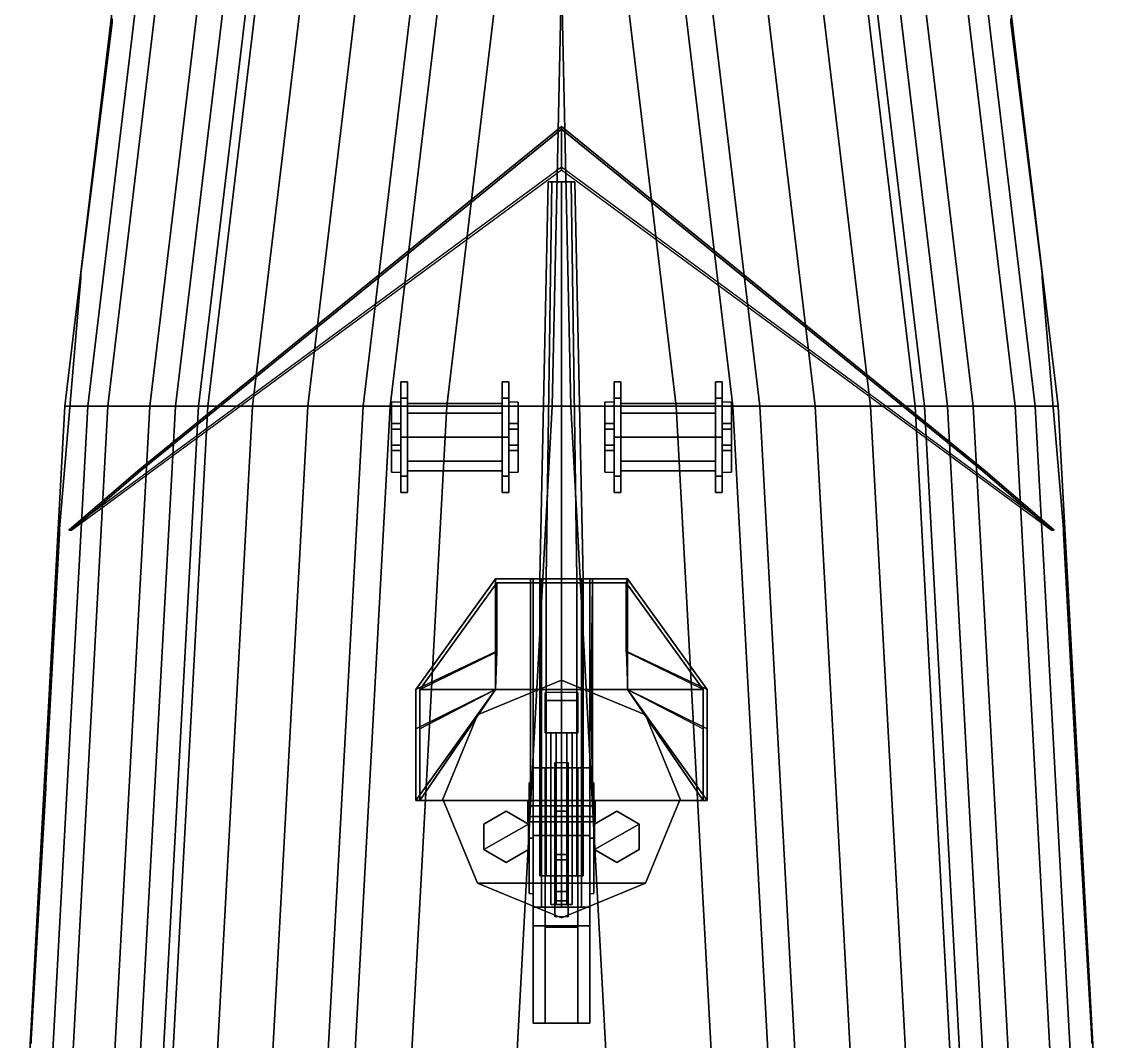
# Model space of a CAD drawing. Header units: millimetres. Extents: x -4.4 to 4.4, y -34.7 to 40.8.
# Drawn here: x -4 to 4, y 14.52 to 22.07 of the extents above; entities that cross this region are included whole.
import ezdxf

# ---------------------------------------------------------------- set-up
doc = ezdxf.new("R2010")
doc.units = ezdxf.units.MM
for name, color, linetype in [('gun', 1, 'Continuous'), ('railings', 6, 'Continuous'), ('sleeve', 5, 'Continuous'), ('superstructure', 3, 'Continuous'), ('turret', 2, 'Continuous')]:
    doc.layers.add(name, color=color, linetype=linetype)

msp = doc.modelspace()

# ---------------------------------------------------------------- linework, layer by layer
for points in [[(-3.3, 22.4, 4.18), (-3.13, 22.4, 2.22), (-3.51, 19.22, 2.22), (-3.68, 19.22, 4)], [(-3.3, 22.4, 4.62), (-3.3, 22.4, 4.18), (-3.68, 19.22, 4), (-3.68, 19.22, 4.44)], [(-2.31, 22.4, 4.68), (-3.3, 22.4, 4.62), (-3.68, 19.22, 4.44), (-2.69, 19.22, 4.5)], [(-3.13, 22.4, 2.22), (-2.98, 22.4, 0.96), (-3.36, 19.22, 0.96), (-3.51, 19.22, 2.22)], [(-2.98, 22.4, 0.96), (-2.67, 22.4, -0.42), (-3.05, 19.22, -0.42), (-3.36, 19.22, 0.96)], [(-2.67, 22.4, -0.42), (-2.48, 22.4, -0.9), (-2.86, 19.22, -0.9), (-3.05, 19.22, -0.42)], [(-2.48, 22.4, -0.9), (-2.24, 22.4, -1.31), (-2.62, 19.22, -1.31), (-2.86, 19.22, -0.9)], [(-0.89, 22.4, 4.73), (-2.31, 22.4, 4.68), (-2.69, 19.22, 4.5), (-1.27, 19.22, 4.55)], [(-2.24, 22.4, -1.31), (-1.91, 22.4, -1.67), (-2.29, 19.22, -1.67), (-2.62, 19.22, -1.31)], [(-1.91, 22.4, -1.67), (-1.5, 22.4, -1.97), (-1.88, 19.22, -1.97), (-2.29, 19.22, -1.67)], [(-1.5, 22.4, -1.97), (-1.09, 22.4, -2.19), (-1.47, 19.22, -2.19), (-1.88, 19.22, -1.97)], [(-1.09, 22.4, -2.19), (-0.47, 22.4, -2.46), (-0.85, 19.22, -2.41), (-1.47, 19.22, -2.19)], [(-1.27, 19.22, 4.55), (1.27, 19.22, 4.55), (0.89, 22.4, 4.73), (-0.89, 22.4, 4.73)], [(-0.47, 22.4, -2.46), (0, 22.4, -2.5383), (-0.07, 19.22, -2.54), (-0.85, 19.22, -2.41)], [(0.07, 19.22, -2.54), (-0.07, 19.22, -2.54), (0, 22.4, -2.5383)], [(0.85, 19.22, -2.41), (0.07, 19.22, -2.54), (0, 22.4, -2.5383), (0.47, 22.4, -2.46)], [(1.47, 19.22, -2.19), (0.85, 19.22, -2.41), (0.47, 22.4, -2.46), (1.09, 22.4, -2.19)], [(1.27, 19.22, 4.55), (2.69, 19.22, 4.5), (2.31, 22.4, 4.68), (0.89, 22.4, 4.73)], [(1.88, 19.22, -1.97), (1.47, 19.22, -2.19), (1.09, 22.4, -2.19), (1.5, 22.4, -1.97)], [(2.29, 19.22, -1.67), (1.88, 19.22, -1.97), (1.5, 22.4, -1.97), (1.91, 22.4, -1.67)], [(2.62, 19.22, -1.31), (2.29, 19.22, -1.67), (1.91, 22.4, -1.67), (2.24, 22.4, -1.31)], [(2.86, 19.22, -0.9), (2.62, 19.22, -1.31), (2.24, 22.4, -1.31), (2.48, 22.4, -0.9)], [(2.69, 19.22, 4.5), (3.68, 19.22, 4.44), (3.3, 22.4, 4.62), (2.31, 22.4, 4.68)], [(3.05, 19.22, -0.42), (2.86, 19.22, -0.9), (2.48, 22.4, -0.9), (2.67, 22.4, -0.42)], [(3.36, 19.22, 0.96), (3.05, 19.22, -0.42), (2.67, 22.4, -0.42), (2.98, 22.4, 0.96)], [(3.51, 19.22, 2.22), (3.36, 19.22, 0.96), (2.98, 22.4, 0.96), (3.13, 22.4, 2.22)], [(3.68, 19.22, 4), (3.51, 19.22, 2.22), (3.13, 22.4, 2.22), (3.3, 22.4, 4.18)], [(3.68, 19.22, 4.44), (3.68, 19.22, 4), (3.3, 22.4, 4.18), (3.3, 22.4, 4.62)], [(-3.68, 19.22, 4.44), (-3.68, 19.22, 4), (-4, 13.31, 3.87), (-4, 13.31, 4.31)], [(-3.68, 19.22, 4), (-3.51, 19.22, 2.22), (-3.83, 13.31, 2.22), (-4, 13.31, 3.87)], [(-2.69, 19.22, 4.5), (-3.68, 19.22, 4.44), (-4, 13.31, 4.31), (-3.01, 13.31, 4.37)], [(-3.51, 19.22, 2.22), (-3.36, 19.22, 0.96), (-3.68, 13.31, 0.96), (-3.83, 13.31, 2.22)], [(-3.36, 19.22, 0.96), (-3.05, 19.22, -0.42), (-3.37, 13.31, -0.42), (-3.68, 13.31, 0.96)], [(-3.05, 19.22, -0.42), (-2.86, 19.22, -0.9), (-3.18, 13.31, -0.9), (-3.37, 13.31, -0.42)], [(-2.86, 19.22, -0.9), (-2.62, 19.22, -1.31), (-2.94, 13.31, -1.31), (-3.18, 13.31, -0.9)], [(-1.27, 19.22, 4.55), (-2.69, 19.22, 4.5), (-3.01, 13.31, 4.37), (-1.59, 13.31, 4.42)], [(-2.62, 19.22, -1.31), (-2.29, 19.22, -1.67), (-2.61, 13.31, -1.67), (-2.94, 13.31, -1.31)], [(-2.29, 19.22, -1.67), (-1.88, 19.22, -1.97), (-2.2, 13.31, -1.97), (-2.61, 13.31, -1.67)], [(-1.88, 19.22, -1.97), (-1.47, 19.22, -2.19), (-1.79, 13.31, -2.19), (-2.2, 13.31, -1.97)], [(-1.47, 19.22, -2.19), (-0.85, 19.22, -2.41), (-1.17, 13.31, -2.41), (-1.79, 13.31, -2.19)], [(1.27, 19.22, 4.55), (-1.27, 19.22, 4.55), (-1.59, 13.31, 4.42), (1.59, 13.31, 4.42)], [(-1.19, 19.09, 5.08), (-1.19, 19.25, 4.51), (-1.26, 19.25, 4.51), (-1.26, 19.09, 5.08)], [(-1.26, 19.25, 4.51), (-1.26, 18.73, 4.51), (-1.26, 18.89, 5.08), (-1.26, 19.09, 5.08)], [(-1.19, 18.89, 5.08), (-1.19, 18.73, 4.51), (-1.19, 19.25, 4.51), (-1.19, 19.09, 5.08)], [(-0.85, 19.22, -2.41), (-0.07, 19.22, -2.54), (-0.39, 13.31, -2.54), (-1.17, 13.31, -2.41)], [(-0.39, 19.25, 4.51), (-0.39, 18.73, 4.51), (-0.39, 18.89, 5.08), (-0.39, 19.09, 5.08)], [(-0.32, 19.09, 5.08), (-0.32, 19.25, 4.51), (-0.39, 19.25, 4.51), (-0.39, 19.09, 5.08)], [(0.39, 13.31, -2.54), (-0.39, 13.31, -2.54), (-0.07, 19.22, -2.54), (0.07, 19.22, -2.54)], [(-0.32, 18.89, 5.08), (-0.32, 18.73, 4.51), (-0.32, 19.25, 4.51), (-0.32, 19.09, 5.08)], [(1.17, 13.31, -2.41), (0.39, 13.31, -2.54), (0.07, 19.22, -2.54), (0.85, 19.22, -2.41)], [(0.32, 19.25, 4.51), (0.32, 18.73, 4.51), (0.32, 18.89, 5.08), (0.32, 19.09, 5.08)], [(0.39, 19.09, 5.08), (0.39, 19.25, 4.51), (0.32, 19.25, 4.51), (0.32, 19.09, 5.08)], [(0.39, 18.89, 5.08), (0.39, 18.73, 4.51), (0.39, 19.25, 4.51), (0.39, 19.09, 5.08)], [(1.79, 13.31, -2.19), (1.17, 13.31, -2.41), (0.85, 19.22, -2.41), (1.47, 19.22, -2.19)], [(1.19, 19.25, 4.51), (1.19, 18.73, 4.51), (1.19, 18.89, 5.08), (1.19, 19.09, 5.08)], [(1.26, 19.09, 5.08), (1.26, 19.25, 4.51), (1.19, 19.25, 4.51), (1.19, 19.09, 5.08)], [(1.26, 18.89, 5.08), (1.26, 18.73, 4.51), (1.26, 19.25, 4.51), (1.26, 19.09, 5.08)], [(1.59, 13.31, 4.42), (3.01, 13.31, 4.37), (2.69, 19.22, 4.5), (1.27, 19.22, 4.55)], [(2.2, 13.31, -1.97), (1.79, 13.31, -2.19), (1.47, 19.22, -2.19), (1.88, 19.22, -1.97)], [(2.61, 13.31, -1.67), (2.2, 13.31, -1.97), (1.88, 19.22, -1.97), (2.29, 19.22, -1.67)], [(2.94, 13.31, -1.31), (2.61, 13.31, -1.67), (2.29, 19.22, -1.67), (2.62, 19.22, -1.31)], [(3.18, 13.31, -0.9), (2.94, 13.31, -1.31), (2.62, 19.22, -1.31), (2.86, 19.22, -0.9)], [(3.01, 13.31, 4.37), (4, 13.31, 4.31), (3.68, 19.22, 4.44), (2.69, 19.22, 4.5)], [(3.37, 13.31, -0.42), (3.18, 13.31, -0.9), (2.86, 19.22, -0.9), (3.05, 19.22, -0.42)], [(3.68, 13.31, 0.96), (3.37, 13.31, -0.42), (3.05, 19.22, -0.42), (3.36, 19.22, 0.96)], [(3.83, 13.31, 2.22), (3.68, 13.31, 0.96), (3.36, 19.22, 0.96), (3.51, 19.22, 2.22)], [(4, 13.31, 3.87), (3.83, 13.31, 2.22), (3.51, 19.22, 2.22), (3.68, 19.22, 4)], [(4, 13.31, 4.31), (4, 13.31, 3.87), (3.68, 19.22, 4), (3.68, 19.22, 4.44)], [(-1.26, 19.09, 5.08), (-1.26, 19.05, 5.19), (-1.19, 19.05, 5.19), (-1.19, 19.09, 5.08)], [(-1.26, 18.93, 5.19), (-1.26, 19.05, 5.19), (-1.26, 19.09, 5.08), (-1.26, 18.89, 5.08)], [(-1.19, 18.93, 5.19), (-1.19, 19.05, 5.19), (-1.26, 19.05, 5.19), (-1.26, 18.93, 5.19)], [(-1.19, 19.09, 5.08), (-1.19, 19.05, 5.19), (-1.19, 18.93, 5.19), (-1.19, 18.89, 5.08)], [(-0.39, 19.09, 5.08), (-0.39, 19.05, 5.19), (-0.32, 19.05, 5.19), (-0.32, 19.09, 5.08)], [(-0.39, 18.93, 5.19), (-0.39, 19.05, 5.19), (-0.39, 19.09, 5.08), (-0.39, 18.89, 5.08)], [(-0.32, 18.93, 5.19), (-0.32, 19.05, 5.19), (-0.39, 19.05, 5.19), (-0.39, 18.93, 5.19)], [(-0.32, 19.09, 5.08), (-0.32, 19.05, 5.19), (-0.32, 18.93, 5.19), (-0.32, 18.89, 5.08)], [(0.32, 18.93, 5.19), (0.32, 19.05, 5.19), (0.32, 19.09, 5.08), (0.32, 18.89, 5.08)], [(0.32, 19.09, 5.08), (0.32, 19.05, 5.19), (0.39, 19.05, 5.19), (0.39, 19.09, 5.08)], [(0.39, 18.93, 5.19), (0.39, 19.05, 5.19), (0.32, 19.05, 5.19), (0.32, 18.93, 5.19)], [(0.39, 19.09, 5.08), (0.39, 19.05, 5.19), (0.39, 18.93, 5.19), (0.39, 18.89, 5.08)], [(1.19, 19.09, 5.08), (1.19, 19.05, 5.19), (1.26, 19.05, 5.19), (1.26, 19.09, 5.08)], [(1.19, 18.93, 5.19), (1.19, 19.05, 5.19), (1.19, 19.09, 5.08), (1.19, 18.89, 5.08)], [(1.26, 18.93, 5.19), (1.26, 19.05, 5.19), (1.19, 19.05, 5.19), (1.19, 18.93, 5.19)], [(1.26, 19.09, 5.08), (1.26, 19.05, 5.19), (1.26, 18.93, 5.19), (1.26, 18.89, 5.08)], [(-1.19, 18.89, 5.08), (-1.19, 18.93, 5.19), (-1.26, 18.93, 5.19), (-1.26, 18.89, 5.08)], [(-1.26, 18.89, 5.08), (-1.26, 18.73, 4.51), (-1.19, 18.73, 4.51), (-1.19, 18.89, 5.08)], [(-0.32, 18.89, 5.08), (-0.32, 18.93, 5.19), (-0.39, 18.93, 5.19), (-0.39, 18.89, 5.08)], [(-0.39, 18.89, 5.08), (-0.39, 18.73, 4.51), (-0.32, 18.73, 4.51), (-0.32, 18.89, 5.08)], [(0.39, 18.89, 5.08), (0.39, 18.93, 5.19), (0.32, 18.93, 5.19), (0.32, 18.89, 5.08)], [(0.32, 18.89, 5.08), (0.32, 18.73, 4.51), (0.39, 18.73, 4.51), (0.39, 18.89, 5.08)], [(1.26, 18.89, 5.08), (1.26, 18.93, 5.19), (1.19, 18.93, 5.19), (1.19, 18.89, 5.08)], [(1.19, 18.89, 5.08), (1.19, 18.73, 4.51), (1.26, 18.73, 4.51), (1.26, 18.89, 5.08)]]:
    msp.add_3dface(points)
at = {"layer": 'gun'}
for points in [[(-0.1, 20.88, 6.14), (-0.0707, 20.88, 6.0693), (-0.1131, 17.94, 6.0269), (-0.16, 17.94, 6.14)], [(-0.0707, 20.88, 6.2107), (-0.1, 20.88, 6.14), (-0.16, 17.94, 6.14), (-0.1131, 17.94, 6.2531)], [(-0.0707, 20.88, 6.0693), (0, 20.88, 6.04), (0, 17.94, 5.98), (-0.1131, 17.94, 6.0269)], [(0, 20.88, 6.24), (-0.0707, 20.88, 6.2107), (-0.1131, 17.94, 6.2531), (0, 17.94, 6.3)], [(0.1, 20.88, 6.14), (-0.0707, 20.88, 6.0693), (-0.1, 20.88, 6.14), (0.0707, 20.88, 6.2107)], [(0.0707, 20.88, 6.2107), (-0.1, 20.88, 6.14), (-0.0707, 20.88, 6.2107), (0, 20.88, 6.24)], [(0.0707, 20.88, 6.0693), (0, 20.88, 6.04), (-0.0707, 20.88, 6.0693), (0.1, 20.88, 6.14)], [(0, 20.88, 6.04), (0.0707, 20.88, 6.0693), (0.1131, 17.94, 6.0269), (0, 17.94, 5.98)], [(0.0707, 20.88, 6.2107), (0, 20.88, 6.24), (0, 17.94, 6.3), (0.1131, 17.94, 6.2531)], [(0.0707, 20.88, 6.0693), (0.1, 20.88, 6.14), (0.16, 17.94, 6.14), (0.1131, 17.94, 6.0269)], [(0.1, 20.88, 6.14), (0.0707, 20.88, 6.2107), (0.1131, 17.94, 6.2531), (0.16, 17.94, 6.14)], [(-0.16, 17.94, 6.14), (-0.1131, 17.94, 6.0269), (-0.1131, 15.74, 6.0269), (-0.16, 15.74, 6.14)], [(-0.1131, 17.94, 6.2531), (-0.16, 17.94, 6.14), (-0.16, 15.74, 6.14), (-0.1131, 15.74, 6.2531)], [(-0.1131, 17.94, 6.0269), (0, 17.94, 5.98), (0, 15.74, 5.98), (-0.1131, 15.74, 6.0269)], [(0, 17.94, 6.3), (-0.1131, 17.94, 6.2531), (-0.1131, 15.74, 6.2531), (0, 15.74, 6.3)], [(0, 17.94, 5.98), (0.1131, 17.94, 6.0269), (0.1131, 15.74, 6.0269), (0, 15.74, 5.98)], [(0.1131, 17.94, 6.2531), (0, 17.94, 6.3), (0, 15.74, 6.3), (0.1131, 15.74, 6.2531)], [(0.1131, 17.94, 6.0269), (0.16, 17.94, 6.14), (0.16, 15.74, 6.14), (0.1131, 15.74, 6.0269)], [(0.16, 17.94, 6.14), (0.1131, 17.94, 6.2531), (0.1131, 15.74, 6.2531), (0.16, 15.74, 6.14)], [(0, 16.04, 6.24), (-0.1485, 16.04, 6.3015), (-0.21, 16.04, 6.45), (0.1485, 16.04, 6.3015)], [(0.1485, 16.04, 6.3015), (-0.21, 16.04, 6.45), (-0.1485, 16.04, 6.5985), (0.21, 16.04, 6.45)], [(-0.21, 16.04, 6.45), (-0.1485, 16.04, 6.3015), (-0.1485, 15.51, 6.3015), (-0.21, 15.51, 6.45)], [(-0.1485, 16.04, 6.5985), (-0.21, 16.04, 6.45), (-0.21, 15.51, 6.45), (-0.1485, 15.51, 6.5985)], [(0.21, 16.04, 6.45), (-0.1485, 16.04, 6.5985), (0, 16.04, 6.66), (0.1485, 16.04, 6.5985)], [(-0.1485, 16.04, 6.3015), (0, 16.04, 6.24), (0, 15.51, 6.24), (-0.1485, 15.51, 6.3015)], [(0, 16.04, 6.66), (-0.1485, 16.04, 6.5985), (-0.1485, 15.51, 6.5985), (0, 15.51, 6.66)], [(0, 16.04, 6.24), (0.1485, 16.04, 6.3015), (0.1485, 15.51, 6.3015), (0, 15.51, 6.24)], [(0.1485, 16.04, 6.5985), (0, 16.04, 6.66), (0, 15.51, 6.66), (0.1485, 15.51, 6.5985)], [(0.1485, 16.04, 6.3015), (0.21, 16.04, 6.45), (0.21, 15.51, 6.45), (0.1485, 15.51, 6.3015)], [(0.21, 16.04, 6.45), (0.1485, 16.04, 6.5985), (0.1485, 15.51, 6.5985), (0.21, 15.51, 6.45)], [(-0.12, 15.74, 6.2366), (-0.16, 15.74, 6.14), (-0.12, 15.74, 6.0434), (-0.12, 15.74, 6.2366)], [(0.12, 15.74, 5.77), (0.12, 15.36, 5.77), (-0.12, 15.36, 5.77), (-0.12, 15.74, 5.77)], [(0.12, 15.74, 6.35), (0.12, 15.74, 5.77), (-0.12, 15.74, 5.77), (-0.12, 15.74, 6.35)], [(-0.12, 15.74, 5.77), (-0.12, 15.36, 5.77), (-0.12, 15.36, 6.35), (-0.12, 15.74, 6.35)], [(-0.12, 15.74, 6.35), (-0.12, 15.36, 6.35), (0.12, 15.36, 6.35), (0.12, 15.74, 6.35)], [(0.16, 15.74, 6.14), (0.12, 15.74, 6.2366), (0.12, 15.74, 6.0434), (0.16, 15.74, 6.14)], [(0.12, 15.36, 6.35), (0.12, 15.36, 5.77), (0.12, 15.74, 5.77), (0.12, 15.74, 6.35)], [(0.1485, 15.51, 6.3015), (-0.21, 15.51, 6.45), (-0.1485, 15.51, 6.3015), (0, 15.51, 6.24)], [(0.21, 15.51, 6.45), (-0.1485, 15.51, 6.5985), (-0.21, 15.51, 6.45), (0.1485, 15.51, 6.3015)], [(0.1485, 15.51, 6.5985), (0, 15.51, 6.66), (-0.1485, 15.51, 6.5985), (0.21, 15.51, 6.45)], [(-0.12, 15.36, 6.35), (-0.12, 15.36, 5.77), (0.12, 15.36, 5.77), (0.12, 15.36, 6.35)]]:
    msp.add_3dface(points, dxfattribs=at)
at = {"layer": 'railings'}
for points in [[(-3.33, 22.06, 5.57), (-3.33, 22.09, 5.57), (-3.33, 22.09, 4.57), (-3.33, 22.06, 4.57)], [(-3.33, 22.06, 4.57), (-3.33, 22.09, 4.57), (-3.33, 22.09, 5.57), (-3.33, 22.06, 5.57)], [(3.33, 22.06, 4.57), (3.33, 22.09, 4.57), (3.33, 22.09, 5.57), (3.33, 22.06, 5.57)], [(3.33, 22.06, 5.57), (3.33, 22.09, 5.57), (3.33, 22.09, 4.57), (3.33, 22.06, 4.57)], [(-3.33, 22.06, 5.54), (-3.33, 22.06, 5.57), (-3.56, 20.2, 5.49), (-3.56, 20.2, 5.46)], [(-3.56, 20.2, 5.46), (-3.56, 20.2, 5.49), (-3.33, 22.06, 5.57), (-3.33, 22.06, 5.54)], [(-3.56, 20.2, 5.11), (-3.56, 20.2, 5.14), (-3.33, 22.06, 5.22), (-3.33, 22.06, 5.19)], [(-3.33, 22.06, 5.19), (-3.33, 22.06, 5.22), (-3.56, 20.2, 5.14), (-3.56, 20.2, 5.11)], [(3.33, 22.06, 5.19), (3.33, 22.06, 5.22), (3.56, 20.2, 5.14), (3.56, 20.2, 5.11)], [(3.56, 20.2, 5.11), (3.56, 20.2, 5.14), (3.33, 22.06, 5.22), (3.33, 22.06, 5.19)], [(3.56, 20.2, 5.46), (3.56, 20.2, 5.49), (3.33, 22.06, 5.57), (3.33, 22.06, 5.54)], [(3.33, 22.06, 5.54), (3.33, 22.06, 5.57), (3.56, 20.2, 5.49), (3.56, 20.2, 5.46)], [(-3.72, 18.31, 5.38), (-3.72, 18.31, 5.41), (-3.56, 20.17, 5.49), (-3.56, 20.17, 5.46)], [(-3.56, 20.17, 5.46), (-3.56, 20.17, 5.49), (-3.72, 18.31, 5.41), (-3.72, 18.31, 5.38)], [(-3.56, 20.17, 5.11), (-3.56, 20.17, 5.14), (-3.72, 18.31, 5.06), (-3.72, 18.31, 5.03)], [(-3.72, 18.31, 5.03), (-3.72, 18.31, 5.06), (-3.56, 20.17, 5.14), (-3.56, 20.17, 5.11)], [(-3.56, 20.17, 4.49), (-3.56, 20.2, 4.49), (-3.56, 20.2, 5.49), (-3.56, 20.17, 5.49)], [(-3.56, 20.17, 5.49), (-3.56, 20.2, 5.49), (-3.56, 20.2, 4.49), (-3.56, 20.17, 4.49)], [(3.56, 20.17, 5.49), (3.56, 20.2, 5.49), (3.56, 20.2, 4.49), (3.56, 20.17, 4.49)], [(3.56, 20.17, 4.49), (3.56, 20.2, 4.49), (3.56, 20.2, 5.49), (3.56, 20.17, 5.49)], [(3.72, 18.31, 5.03), (3.72, 18.31, 5.06), (3.56, 20.17, 5.14), (3.56, 20.17, 5.11)], [(3.56, 20.17, 5.11), (3.56, 20.17, 5.14), (3.72, 18.31, 5.06), (3.72, 18.31, 5.03)], [(3.56, 20.17, 5.46), (3.56, 20.17, 5.49), (3.72, 18.31, 5.41), (3.72, 18.31, 5.38)], [(3.72, 18.31, 5.38), (3.72, 18.31, 5.41), (3.56, 20.17, 5.49), (3.56, 20.17, 5.46)], [(-3.72, 18.28, 5.38), (-3.72, 18.28, 5.41), (-3.82, 16.42, 5.37), (-3.82, 16.42, 5.34)], [(-3.82, 16.42, 5.34), (-3.82, 16.42, 5.37), (-3.72, 18.28, 5.41), (-3.72, 18.28, 5.38)], [(-3.82, 16.42, 4.99), (-3.82, 16.42, 5.02), (-3.72, 18.28, 5.06), (-3.72, 18.28, 5.03)], [(-3.72, 18.28, 5.03), (-3.72, 18.28, 5.06), (-3.82, 16.42, 5.02), (-3.82, 16.42, 4.99)], [(-3.72, 18.28, 5.41), (-3.72, 18.31, 5.41), (-3.72, 18.31, 4.41), (-3.72, 18.28, 4.41)], [(-3.72, 18.28, 4.41), (-3.72, 18.31, 4.41), (-3.72, 18.31, 5.41), (-3.72, 18.28, 5.41)], [(3.72, 18.28, 4.41), (3.72, 18.31, 4.41), (3.72, 18.31, 5.41), (3.72, 18.28, 5.41)], [(3.72, 18.28, 5.41), (3.72, 18.31, 5.41), (3.72, 18.31, 4.41), (3.72, 18.28, 4.41)], [(3.72, 18.28, 5.03), (3.72, 18.28, 5.06), (3.82, 16.42, 5.02), (3.82, 16.42, 4.99)], [(3.82, 16.42, 4.99), (3.82, 16.42, 5.02), (3.72, 18.28, 5.06), (3.72, 18.28, 5.03)], [(3.82, 16.42, 5.34), (3.82, 16.42, 5.37), (3.72, 18.28, 5.41), (3.72, 18.28, 5.38)], [(3.72, 18.28, 5.38), (3.72, 18.28, 5.41), (3.82, 16.42, 5.37), (3.82, 16.42, 5.34)], [(-3.82, 16.39, 4.37), (-3.82, 16.42, 4.37), (-3.82, 16.42, 5.37), (-3.82, 16.39, 5.37)], [(-3.82, 16.39, 5.37), (-3.82, 16.42, 5.37), (-3.82, 16.42, 4.37), (-3.82, 16.39, 4.37)], [(3.82, 16.39, 5.37), (3.82, 16.42, 5.37), (3.82, 16.42, 4.37), (3.82, 16.39, 4.37)], [(3.82, 16.39, 4.37), (3.82, 16.42, 4.37), (3.82, 16.42, 5.37), (3.82, 16.39, 5.37)], [(-3.93, 14.53, 5.31), (-3.93, 14.53, 5.34), (-3.82, 16.39, 5.37), (-3.82, 16.39, 5.34)], [(-3.82, 16.39, 5.34), (-3.82, 16.39, 5.37), (-3.93, 14.53, 5.34), (-3.93, 14.53, 5.31)], [(-3.82, 16.39, 4.99), (-3.82, 16.39, 5.02), (-3.93, 14.53, 4.99), (-3.93, 14.53, 4.96)], [(-3.93, 14.53, 4.96), (-3.93, 14.53, 4.99), (-3.82, 16.39, 5.02), (-3.82, 16.39, 4.99)], [(3.82, 16.39, 5.34), (3.82, 16.39, 5.37), (3.93, 14.53, 5.34), (3.93, 14.53, 5.31)], [(3.93, 14.53, 5.31), (3.93, 14.53, 5.34), (3.82, 16.39, 5.37), (3.82, 16.39, 5.34)], [(3.93, 14.53, 4.96), (3.93, 14.53, 4.99), (3.82, 16.39, 5.02), (3.82, 16.39, 4.99)], [(3.82, 16.39, 4.99), (3.82, 16.39, 5.02), (3.93, 14.53, 4.99), (3.93, 14.53, 4.96)], [(-3.93, 14.5, 5.34), (-3.93, 14.53, 5.34), (-3.93, 14.53, 4.34), (-3.93, 14.5, 4.34)], [(-3.93, 14.5, 4.34), (-3.93, 14.53, 4.34), (-3.93, 14.53, 5.34), (-3.93, 14.5, 5.34)], [(3.93, 14.5, 4.34), (3.93, 14.53, 4.34), (3.93, 14.53, 5.34), (3.93, 14.5, 5.34)], [(3.93, 14.5, 5.34), (3.93, 14.53, 5.34), (3.93, 14.53, 4.34), (3.93, 14.5, 4.34)]]:
    msp.add_3dface(points, dxfattribs=at)
at = {"layer": 'sleeve'}
for points in [[(0.1485, 17.94, 6.2885), (-0.21, 17.94, 6.14), (-0.1485, 17.94, 6.2885), (0, 17.94, 6.35)], [(0.21, 17.94, 6.14), (-0.1485, 17.94, 5.9915), (-0.21, 17.94, 6.14), (0.1485, 17.94, 6.2885)], [(-0.21, 17.94, 6.14), (-0.1485, 17.94, 5.9915), (-0.1485, 16.04, 5.9915), (-0.21, 16.04, 6.14)], [(-0.1485, 17.94, 6.2885), (-0.21, 17.94, 6.14), (-0.21, 16.04, 6.14), (-0.1485, 16.04, 6.2885)], [(0.1485, 17.94, 5.9915), (0, 17.94, 5.93), (-0.1485, 17.94, 5.9915), (0.21, 17.94, 6.14)], [(-0.1485, 17.94, 5.9915), (0, 17.94, 5.93), (0, 16.04, 5.93), (-0.1485, 16.04, 5.9915)], [(0, 17.94, 6.35), (-0.1485, 17.94, 6.2885), (-0.1485, 16.04, 6.2885), (0, 16.04, 6.35)], [(0, 17.94, 5.93), (0.1485, 17.94, 5.9915), (0.1485, 16.04, 5.9915), (0, 16.04, 5.93)], [(0.1485, 17.94, 6.2885), (0, 17.94, 6.35), (0, 16.04, 6.35), (0.1485, 16.04, 6.2885)], [(0.1485, 17.94, 5.9915), (0.21, 17.94, 6.14), (0.21, 16.04, 6.14), (0.1485, 16.04, 5.9915)], [(0.21, 17.94, 6.14), (0.1485, 17.94, 6.2885), (0.1485, 16.04, 6.2885), (0.21, 16.04, 6.14)], [(0.12, 17.04, 6.61), (0.12, 17.1, 6.3), (-0.12, 17.1, 6.3), (-0.12, 17.04, 6.61)], [(-0.12, 17.1, 6.3), (-0.12, 16.8, 6.3), (-0.12, 16.8, 6.61), (-0.12, 17.04, 6.61)], [(0.12, 16.8, 6.61), (0.12, 16.8, 6.3), (0.12, 17.1, 6.3), (0.12, 17.04, 6.61)], [(-0.12, 17.04, 6.61), (-0.12, 16.8, 6.61), (0.12, 16.8, 6.61), (0.12, 17.04, 6.61)], [(-0.12, 16.8, 6.61), (-0.12, 16.8, 6.3), (0.12, 16.8, 6.3), (0.12, 16.8, 6.61)], [(-0.08, 16.8, 6.52), (-0.04, 16.8, 6.4507), (-0.04, 15.53, 6.4507), (-0.08, 15.53, 6.52)], [(-0.04, 16.8, 6.5893), (-0.08, 16.8, 6.52), (-0.08, 15.53, 6.52), (-0.04, 15.53, 6.5893)], [(-0.04, 16.8, 6.4507), (0.04, 16.8, 6.4507), (0.04, 15.53, 6.4507), (-0.04, 15.53, 6.4507)], [(0.04, 16.8, 6.5893), (-0.04, 16.8, 6.5893), (-0.04, 15.53, 6.5893), (0.04, 15.53, 6.5893)], [(0.04, 16.8, 6.4507), (0.08, 16.8, 6.52), (0.08, 15.53, 6.52), (0.04, 15.53, 6.4507)], [(0.08, 16.8, 6.52), (0.04, 16.8, 6.5893), (0.04, 15.53, 6.5893), (0.08, 15.53, 6.52)], [(-0.05, 16.5415, 5.0939), (-0.05, 16.22, 5.03), (-0.05, 16.22, 4.93), (-0.05, 16.5797, 5.0016)], [(0.05, 16.5797, 5.0016), (0.05, 16.5415, 5.0939), (-0.05, 16.5415, 5.0939), (-0.05, 16.5797, 5.0016)], [(0.05, 16.5797, 5.0016), (0.05, 16.22, 4.93), (-0.05, 16.22, 4.93), (-0.05, 16.5797, 5.0016)], [(0.05, 16.5797, 5.0016), (0.05, 16.22, 4.93), (0.05, 16.22, 5.03), (0.05, 16.5415, 5.0939)], [(-0.21, 16.54, 5.38), (-0.21, 15.37, 5.38), (-0.21, 15.37, 5.81), (-0.21, 16.54, 5.81)], [(-0.12, 16.54, 5.81), (-0.12, 16.54, 5.53), (-0.21, 16.54, 5.53), (-0.21, 16.54, 5.81)], [(-0.21, 16.54, 5.81), (-0.21, 15.37, 5.81), (-0.12, 15.37, 5.81), (-0.12, 16.54, 5.81)], [(0.21, 16.54, 5.38), (0.21, 15.37, 5.38), (-0.21, 15.37, 5.38), (-0.21, 16.54, 5.38)], [(0.21, 16.54, 5.53), (0.21, 16.54, 5.38), (-0.21, 16.54, 5.38), (-0.21, 16.54, 5.53)], [(-0.12, 15.37, 5.81), (-0.12, 15.37, 5.53), (-0.12, 16.54, 5.53), (-0.12, 16.54, 5.81)], [(-0.12, 16.54, 5.53), (-0.12, 14.65, 5.53), (0.12, 14.65, 5.53), (0.12, 16.54, 5.53)], [(0.05, 16.5415, 5.0939), (0.05, 16.22, 5.03), (-0.05, 16.22, 5.03), (-0.05, 16.5415, 5.0939)], [(0.12, 16.54, 5.81), (0.12, 15.37, 5.81), (0.21, 15.37, 5.81), (0.21, 16.54, 5.81)], [(0.12, 16.54, 5.53), (0.12, 15.37, 5.53), (0.12, 15.37, 5.81), (0.12, 16.54, 5.81)], [(0.21, 16.54, 5.81), (0.21, 16.54, 5.53), (0.12, 16.54, 5.53), (0.12, 16.54, 5.81)], [(0.21, 15.37, 5.81), (0.21, 15.37, 5.38), (0.21, 16.54, 5.38), (0.21, 16.54, 5.81)], [(-0.25, 16.3, 5.87), (-0.25, 16.14, 5.87), (-0.25, 16.18, 5.9393), (-0.25, 16.26, 5.9393)], [(-0.25, 16.26, 5.8007), (-0.25, 16.18, 5.8007), (-0.25, 16.14, 5.87), (-0.25, 16.3, 5.87)], [(0.25, 16.3, 5.87), (0.25, 16.26, 5.8007), (-0.25, 16.26, 5.8007), (-0.25, 16.3, 5.87)], [(0.25, 16.26, 5.9393), (0.25, 16.3, 5.87), (-0.25, 16.3, 5.87), (-0.25, 16.26, 5.9393)], [(0.25, 16.26, 5.8007), (0.25, 16.18, 5.8007), (-0.25, 16.18, 5.8007), (-0.25, 16.26, 5.8007)], [(0.25, 16.18, 5.9393), (0.25, 16.26, 5.9393), (-0.25, 16.26, 5.9393), (-0.25, 16.18, 5.9393)], [(0.25, 16.18, 5.8007), (0.25, 16.26, 5.8007), (0.25, 16.3, 5.87), (0.25, 16.14, 5.87)], [(0.25, 16.14, 5.87), (0.25, 16.3, 5.87), (0.25, 16.26, 5.9393), (0.25, 16.18, 5.9393)], [(0.25, 16.18, 5.8007), (0.25, 16.14, 5.87), (-0.25, 16.14, 5.87), (-0.25, 16.18, 5.8007)], [(0.25, 16.14, 5.87), (0.25, 16.18, 5.9393), (-0.25, 16.18, 5.9393), (-0.25, 16.14, 5.87)], [(-0.05, 16.22, 5.03), (-0.05, 15.8985, 5.0939), (-0.05, 15.8603, 5.0016), (-0.05, 16.22, 4.93)], [(0.05, 16.22, 5.03), (0.05, 15.8985, 5.0939), (-0.05, 15.8985, 5.0939), (-0.05, 16.22, 5.03)], [(0.05, 16.22, 4.93), (0.05, 15.8603, 5.0016), (-0.05, 15.8603, 5.0016), (-0.05, 16.22, 4.93)], [(0.05, 16.22, 4.93), (0.05, 15.8603, 5.0016), (0.05, 15.8985, 5.0939), (0.05, 16.22, 5.03)], [(0.1485, 16.04, 6.2885), (-0.21, 16.04, 6.14), (-0.1485, 16.04, 5.9915), (0.21, 16.04, 6.14)], [(0, 16.04, 6.35), (-0.1485, 16.04, 6.2885), (-0.21, 16.04, 6.14), (0.1485, 16.04, 6.2885)], [(0.21, 16.04, 6.14), (-0.1485, 16.04, 5.9915), (0, 16.04, 5.93), (0.1485, 16.04, 5.9915)], [(-0.05, 15.8985, 5.0939), (-0.05, 15.626, 5.276), (-0.05, 15.5553, 5.2053), (-0.05, 15.8603, 5.0016)], [(0.05, 15.8985, 5.0939), (0.05, 15.626, 5.276), (-0.05, 15.626, 5.276), (-0.05, 15.8985, 5.0939)], [(0.05, 15.8603, 5.0016), (0.05, 15.5553, 5.2053), (-0.05, 15.5553, 5.2053), (-0.05, 15.8603, 5.0016)], [(0.05, 15.8603, 5.0016), (0.05, 15.5553, 5.2053), (0.05, 15.626, 5.276), (0.05, 15.8985, 5.0939)], [(-0.05, 15.626, 5.276), (-0.05, 15.5566, 5.38), (-0.05, 15.4386, 5.38), (-0.05, 15.5553, 5.2053)], [(0.05, 15.626, 5.276), (0.05, 15.5566, 5.38), (-0.05, 15.5566, 5.38), (-0.05, 15.626, 5.276)], [(0.05, 15.5553, 5.2053), (0.05, 15.4386, 5.38), (0.05, 15.5566, 5.38), (0.05, 15.626, 5.276)], [(0.05, 15.5553, 5.2053), (0.05, 15.4386, 5.38), (-0.05, 15.4386, 5.38), (-0.05, 15.5553, 5.2053)], [(-0.21, 15.37, 5.65), (-0.21, 14.65, 5.65), (-0.12, 14.65, 5.65), (-0.12, 15.37, 5.65)], [(-0.21, 15.37, 5.81), (-0.21, 15.37, 5.65), (-0.12, 15.37, 5.65), (-0.12, 15.37, 5.81)], [(0.21, 15.37, 5.38), (0.21, 14.65, 5.46), (-0.21, 14.65, 5.46), (-0.21, 15.37, 5.38)], [(-0.21, 15.37, 5.38), (-0.21, 14.65, 5.46), (-0.21, 14.65, 5.65), (-0.21, 15.37, 5.65)], [(-0.12, 14.65, 5.65), (-0.12, 14.65, 5.53), (-0.12, 15.37, 5.53), (-0.12, 15.37, 5.65)], [(0.12, 15.37, 5.65), (0.12, 14.65, 5.65), (0.21, 14.65, 5.65), (0.21, 15.37, 5.65)], [(0.12, 15.37, 5.53), (0.12, 14.65, 5.53), (0.12, 14.65, 5.65), (0.12, 15.37, 5.65)], [(0.12, 15.37, 5.81), (0.12, 15.37, 5.65), (0.21, 15.37, 5.65), (0.21, 15.37, 5.81)], [(0.21, 14.65, 5.65), (0.21, 14.65, 5.46), (0.21, 15.37, 5.38), (0.21, 15.37, 5.65)], [(-0.21, 14.65, 5.65), (-0.21, 14.65, 5.53), (-0.12, 14.65, 5.53), (-0.12, 14.65, 5.65)], [(-0.21, 14.65, 5.53), (-0.21, 14.65, 5.46), (0.21, 14.65, 5.46), (0.21, 14.65, 5.53)], [(0.12, 14.65, 5.65), (0.12, 14.65, 5.53), (0.21, 14.65, 5.53), (0.21, 14.65, 5.65)]]:
    msp.add_3dface(points, dxfattribs=at)
at = {"layer": 'superstructure'}
for points in [[(0, 20.99, 4.62), (-3.65, 18.3, 4.45), (-3.14, 18.74, 5.14), (0, 21.29, 5.38)], [(0, 21.29, 5.38), (-3.14, 18.74, 5.14), (-3.12, 18.74, 5.14), (0, 21.27, 5.38)], [(3.14, 18.74, 5.14), (3.65, 18.3, 4.45), (0, 20.99, 4.62), (0, 21.29, 5.38)], [(0, 21.27, 5.38), (3.12, 18.74, 5.14), (3.14, 18.74, 5.14), (0, 21.29, 5.38)], [(-3.12, 18.74, 5.14), (-3.63, 18.3, 4.45), (0, 20.97, 4.62), (0, 21.27, 5.38)], [(0, 20.97, 4.62), (3.63, 18.3, 4.45), (3.12, 18.74, 5.14), (0, 21.27, 5.38)], [(-1.14, 19.2799, 5.3699), (-1.14, 19.4, 5.08), (-1.19, 19.4, 5.08), (-1.19, 19.2799, 5.3699)], [(-1.14, 19.4, 5.08), (-1.14, 19.2799, 4.7901), (-1.19, 19.2799, 4.7901), (-1.19, 19.4, 5.08)], [(-1.19, 19.4, 5.08), (-1.19, 18.7001, 4.7901), (-1.19, 18.58, 5.08), (-1.19, 19.2799, 5.3699)], [(-1.19, 19.2799, 4.7901), (-1.19, 18.99, 4.67), (-1.19, 18.7001, 4.7901), (-1.19, 19.4, 5.08)], [(-1.14, 19.1668, 5.2568), (-1.14, 19.24, 5.08), (-1.14, 19.4, 5.08), (-1.14, 19.2799, 5.3699)], [(-1.14, 19.24, 5.08), (-1.14, 19.1668, 4.9032), (-1.14, 19.2799, 4.7901), (-1.14, 19.4, 5.08)], [(-0.39, 19.2799, 5.3699), (-0.39, 19.4, 5.08), (-0.44, 19.4, 5.08), (-0.44, 19.2799, 5.3699)], [(-0.39, 19.4, 5.08), (-0.39, 19.2799, 4.7901), (-0.44, 19.2799, 4.7901), (-0.44, 19.4, 5.08)], [(-0.44, 19.2799, 5.3699), (-0.44, 19.4, 5.08), (-0.44, 19.24, 5.08), (-0.44, 19.1668, 5.2568)], [(-0.44, 19.4, 5.08), (-0.44, 19.2799, 4.7901), (-0.44, 19.1668, 4.9032), (-0.44, 19.24, 5.08)], [(-0.39, 18.58, 5.08), (-0.39, 19.2799, 4.7901), (-0.39, 19.4, 5.08), (-0.39, 18.7001, 5.3699)], [(-0.39, 18.7001, 5.3699), (-0.39, 19.4, 5.08), (-0.39, 19.2799, 5.3699), (-0.39, 18.99, 5.49)], [(0.44, 19.2799, 5.3699), (0.44, 19.4, 5.08), (0.39, 19.4, 5.08), (0.39, 19.2799, 5.3699)], [(0.44, 19.4, 5.08), (0.44, 19.2799, 4.7901), (0.39, 19.2799, 4.7901), (0.39, 19.4, 5.08)], [(0.39, 19.4, 5.08), (0.39, 18.7001, 4.7901), (0.39, 18.58, 5.08), (0.39, 19.2799, 5.3699)], [(0.39, 19.2799, 4.7901), (0.39, 18.99, 4.67), (0.39, 18.7001, 4.7901), (0.39, 19.4, 5.08)], [(0.44, 19.1668, 5.2568), (0.44, 19.24, 5.08), (0.44, 19.4, 5.08), (0.44, 19.2799, 5.3699)], [(0.44, 19.24, 5.08), (0.44, 19.1668, 4.9032), (0.44, 19.2799, 4.7901), (0.44, 19.4, 5.08)], [(1.19, 19.2799, 5.3699), (1.19, 19.4, 5.08), (1.14, 19.4, 5.08), (1.14, 19.2799, 5.3699)], [(1.19, 19.4, 5.08), (1.19, 19.2799, 4.7901), (1.14, 19.2799, 4.7901), (1.14, 19.4, 5.08)], [(1.14, 19.2799, 5.3699), (1.14, 19.4, 5.08), (1.14, 19.24, 5.08), (1.14, 19.1668, 5.2568)], [(1.14, 19.4, 5.08), (1.14, 19.2799, 4.7901), (1.14, 19.1668, 4.9032), (1.14, 19.24, 5.08)], [(1.19, 18.7001, 5.3699), (1.19, 19.4, 5.08), (1.19, 19.2799, 5.3699), (1.19, 18.99, 5.49)], [(1.19, 18.58, 5.08), (1.19, 19.2799, 4.7901), (1.19, 19.4, 5.08), (1.19, 18.7001, 5.3699)], [(-1.14, 18.99, 5.49), (-1.14, 19.2799, 5.3699), (-1.19, 19.2799, 5.3699), (-1.19, 18.99, 5.49)], [(-1.14, 19.2799, 4.7901), (-1.14, 18.99, 4.67), (-1.19, 18.99, 4.67), (-1.19, 19.2799, 4.7901)], [(-1.19, 19.2799, 5.3699), (-1.19, 18.58, 5.08), (-1.19, 18.7001, 5.3699), (-1.19, 18.99, 5.49)], [(-1.14, 19.1668, 4.9032), (-1.14, 18.99, 4.83), (-1.14, 18.99, 4.67), (-1.14, 19.2799, 4.7901)], [(-1.14, 18.99, 5.33), (-1.14, 19.1668, 5.2568), (-1.14, 19.2799, 5.3699), (-1.14, 18.99, 5.49)], [(-0.44, 19.1668, 5.2568), (-0.44, 19.24, 5.08), (-1.14, 19.24, 5.08), (-1.14, 19.1668, 5.2568)], [(-0.44, 19.24, 5.08), (-0.44, 19.1668, 4.9032), (-1.14, 19.1668, 4.9032), (-1.14, 19.24, 5.08)], [(-0.39, 18.99, 5.49), (-0.39, 19.2799, 5.3699), (-0.44, 19.2799, 5.3699), (-0.44, 18.99, 5.49)], [(-0.39, 19.2799, 4.7901), (-0.39, 18.99, 4.67), (-0.44, 18.99, 4.67), (-0.44, 19.2799, 4.7901)], [(-0.44, 19.2799, 4.7901), (-0.44, 18.99, 4.67), (-0.44, 18.99, 4.83), (-0.44, 19.1668, 4.9032)], [(-0.44, 18.99, 5.49), (-0.44, 19.2799, 5.3699), (-0.44, 19.1668, 5.2568), (-0.44, 18.99, 5.33)], [(-0.39, 18.7001, 4.7901), (-0.39, 18.99, 4.67), (-0.39, 19.2799, 4.7901), (-0.39, 18.58, 5.08)], [(0.44, 19.2799, 4.7901), (0.44, 18.99, 4.67), (0.39, 18.99, 4.67), (0.39, 19.2799, 4.7901)], [(0.44, 18.99, 5.49), (0.44, 19.2799, 5.3699), (0.39, 19.2799, 5.3699), (0.39, 18.99, 5.49)], [(0.39, 19.2799, 5.3699), (0.39, 18.58, 5.08), (0.39, 18.7001, 5.3699), (0.39, 18.99, 5.49)], [(0.44, 18.99, 5.33), (0.44, 19.1668, 5.2568), (0.44, 19.2799, 5.3699), (0.44, 18.99, 5.49)], [(0.44, 19.1668, 4.9032), (0.44, 18.99, 4.83), (0.44, 18.99, 4.67), (0.44, 19.2799, 4.7901)], [(1.14, 19.1668, 5.2568), (1.14, 19.24, 5.08), (0.44, 19.24, 5.08), (0.44, 19.1668, 5.2568)], [(1.14, 19.24, 5.08), (1.14, 19.1668, 4.9032), (0.44, 19.1668, 4.9032), (0.44, 19.24, 5.08)], [(1.19, 19.2799, 4.7901), (1.19, 18.99, 4.67), (1.14, 18.99, 4.67), (1.14, 19.2799, 4.7901)], [(1.19, 18.99, 5.49), (1.19, 19.2799, 5.3699), (1.14, 19.2799, 5.3699), (1.14, 18.99, 5.49)], [(1.14, 18.99, 5.49), (1.14, 19.2799, 5.3699), (1.14, 19.1668, 5.2568), (1.14, 18.99, 5.33)], [(1.14, 19.2799, 4.7901), (1.14, 18.99, 4.67), (1.14, 18.99, 4.83), (1.14, 19.1668, 4.9032)], [(1.19, 18.7001, 4.7901), (1.19, 18.99, 4.67), (1.19, 19.2799, 4.7901), (1.19, 18.58, 5.08)], [(-0.44, 18.99, 5.33), (-0.44, 19.1668, 5.2568), (-1.14, 19.1668, 5.2568), (-1.14, 18.99, 5.33)], [(-0.44, 19.1668, 4.9032), (-0.44, 18.99, 4.83), (-1.14, 18.99, 4.83), (-1.14, 19.1668, 4.9032)], [(1.14, 19.1668, 4.9032), (1.14, 18.99, 4.83), (0.44, 18.99, 4.83), (0.44, 19.1668, 4.9032)], [(1.14, 18.99, 5.33), (1.14, 19.1668, 5.2568), (0.44, 19.1668, 5.2568), (0.44, 18.99, 5.33)], [(-1.14, 18.7001, 5.3699), (-1.14, 18.99, 5.49), (-1.19, 18.99, 5.49), (-1.19, 18.7001, 5.3699)], [(-1.14, 18.99, 4.67), (-1.14, 18.7001, 4.7901), (-1.19, 18.7001, 4.7901), (-1.19, 18.99, 4.67)], [(-0.44, 18.8132, 5.2568), (-0.44, 18.99, 5.33), (-1.14, 18.99, 5.33), (-1.14, 18.8132, 5.2568)], [(-0.44, 18.99, 4.83), (-0.44, 18.8132, 4.9032), (-1.14, 18.8132, 4.9032), (-1.14, 18.99, 4.83)], [(-1.14, 18.99, 4.83), (-1.14, 18.8132, 4.9032), (-1.14, 18.7001, 4.7901), (-1.14, 18.99, 4.67)], [(-1.14, 18.8132, 5.2568), (-1.14, 18.99, 5.33), (-1.14, 18.99, 5.49), (-1.14, 18.7001, 5.3699)], [(-0.39, 18.7001, 5.3699), (-0.39, 18.99, 5.49), (-0.44, 18.99, 5.49), (-0.44, 18.7001, 5.3699)], [(-0.39, 18.99, 4.67), (-0.39, 18.7001, 4.7901), (-0.44, 18.7001, 4.7901), (-0.44, 18.99, 4.67)], [(-0.44, 18.99, 4.67), (-0.44, 18.7001, 4.7901), (-0.44, 18.8132, 4.9032), (-0.44, 18.99, 4.83)], [(-0.44, 18.7001, 5.3699), (-0.44, 18.99, 5.49), (-0.44, 18.99, 5.33), (-0.44, 18.8132, 5.2568)], [(0.44, 18.99, 4.67), (0.44, 18.7001, 4.7901), (0.39, 18.7001, 4.7901), (0.39, 18.99, 4.67)], [(0.44, 18.7001, 5.3699), (0.44, 18.99, 5.49), (0.39, 18.99, 5.49), (0.39, 18.7001, 5.3699)], [(1.14, 18.99, 4.83), (1.14, 18.8132, 4.9032), (0.44, 18.8132, 4.9032), (0.44, 18.99, 4.83)], [(1.14, 18.8132, 5.2568), (1.14, 18.99, 5.33), (0.44, 18.99, 5.33), (0.44, 18.8132, 5.2568)], [(0.44, 18.99, 4.83), (0.44, 18.8132, 4.9032), (0.44, 18.7001, 4.7901), (0.44, 18.99, 4.67)], [(0.44, 18.8132, 5.2568), (0.44, 18.99, 5.33), (0.44, 18.99, 5.49), (0.44, 18.7001, 5.3699)], [(1.19, 18.99, 4.67), (1.19, 18.7001, 4.7901), (1.14, 18.7001, 4.7901), (1.14, 18.99, 4.67)], [(1.19, 18.7001, 5.3699), (1.19, 18.99, 5.49), (1.14, 18.99, 5.49), (1.14, 18.7001, 5.3699)], [(1.14, 18.99, 4.67), (1.14, 18.7001, 4.7901), (1.14, 18.8132, 4.9032), (1.14, 18.99, 4.83)], [(1.14, 18.7001, 5.3699), (1.14, 18.99, 5.49), (1.14, 18.99, 5.33), (1.14, 18.8132, 5.2568)], [(-0.44, 18.74, 5.08), (-0.44, 18.8132, 5.2568), (-1.14, 18.8132, 5.2568), (-1.14, 18.74, 5.08)], [(-0.44, 18.8132, 4.9032), (-0.44, 18.74, 5.08), (-1.14, 18.74, 5.08), (-1.14, 18.8132, 4.9032)], [(-1.14, 18.74, 5.08), (-1.14, 18.8132, 5.2568), (-1.14, 18.7001, 5.3699), (-1.14, 18.58, 5.08)], [(-1.14, 18.8132, 4.9032), (-1.14, 18.74, 5.08), (-1.14, 18.58, 5.08), (-1.14, 18.7001, 4.7901)], [(-0.44, 18.58, 5.08), (-0.44, 18.7001, 5.3699), (-0.44, 18.8132, 5.2568), (-0.44, 18.74, 5.08)], [(-0.44, 18.7001, 4.7901), (-0.44, 18.58, 5.08), (-0.44, 18.74, 5.08), (-0.44, 18.8132, 4.9032)], [(1.14, 18.74, 5.08), (1.14, 18.8132, 5.2568), (0.44, 18.8132, 5.2568), (0.44, 18.74, 5.08)], [(1.14, 18.8132, 4.9032), (1.14, 18.74, 5.08), (0.44, 18.74, 5.08), (0.44, 18.8132, 4.9032)], [(0.44, 18.8132, 4.9032), (0.44, 18.74, 5.08), (0.44, 18.58, 5.08), (0.44, 18.7001, 4.7901)], [(0.44, 18.74, 5.08), (0.44, 18.8132, 5.2568), (0.44, 18.7001, 5.3699), (0.44, 18.58, 5.08)], [(1.14, 18.7001, 4.7901), (1.14, 18.58, 5.08), (1.14, 18.74, 5.08), (1.14, 18.8132, 4.9032)], [(1.14, 18.58, 5.08), (1.14, 18.7001, 5.3699), (1.14, 18.8132, 5.2568), (1.14, 18.74, 5.08)], [(-3.14, 18.74, 5.14), (-3.65, 18.3, 4.45), (-3.63, 18.3, 4.45), (-3.12, 18.74, 5.14)], [(3.12, 18.74, 5.14), (3.63, 18.3, 4.45), (3.65, 18.3, 4.45), (3.14, 18.74, 5.14)], [(-1.14, 18.58, 5.08), (-1.14, 18.7001, 5.3699), (-1.19, 18.7001, 5.3699), (-1.19, 18.58, 5.08)], [(-1.14, 18.7001, 4.7901), (-1.14, 18.58, 5.08), (-1.19, 18.58, 5.08), (-1.19, 18.7001, 4.7901)], [(-0.39, 18.58, 5.08), (-0.39, 18.7001, 5.3699), (-0.44, 18.7001, 5.3699), (-0.44, 18.58, 5.08)], [(-0.39, 18.7001, 4.7901), (-0.39, 18.58, 5.08), (-0.44, 18.58, 5.08), (-0.44, 18.7001, 4.7901)], [(0.44, 18.58, 5.08), (0.44, 18.7001, 5.3699), (0.39, 18.7001, 5.3699), (0.39, 18.58, 5.08)], [(0.44, 18.7001, 4.7901), (0.44, 18.58, 5.08), (0.39, 18.58, 5.08), (0.39, 18.7001, 4.7901)], [(1.19, 18.58, 5.08), (1.19, 18.7001, 5.3699), (1.14, 18.7001, 5.3699), (1.14, 18.58, 5.08)], [(1.19, 18.7001, 4.7901), (1.19, 18.58, 5.08), (1.14, 18.58, 5.08), (1.14, 18.7001, 4.7901)]]:
    msp.add_3dface(points, dxfattribs=at)
at = {"layer": 'turret'}
for points in [[(-0.49, 17.94, 5.41), (-1.08, 17.12, 5.64), (-1.08, 17.12, 5.64), (-0.49, 17.4, 5.64)], [(-0.49, 17.94, 4.65), (-1.08, 17.12, 4.65), (-1.08, 17.12, 5.64), (-0.49, 17.94, 5.41)], [(-0.23, 17.94, 5.81), (-0.49, 17.94, 5.81), (-0.49, 17.12, 6.53), (-0.23, 17.12, 6.53)], [(-0.23, 17.94, 5.41), (-0.49, 17.94, 5.41), (-0.49, 17.94, 5.81), (-0.23, 17.94, 5.81)], [(0.49, 17.94, 4.65), (-0.49, 17.94, 4.65), (-0.49, 17.94, 5.41), (0.49, 17.94, 5.41)], [(-0.49, 17.94, 5.41), (-0.49, 17.4, 5.64), (-0.49, 17.12, 6.53), (-0.49, 17.94, 5.81)], [(-0.23, 17.12, 6.5), (-0.23, 17.91, 5.81), (-0.23, 17.94, 5.81), (-0.23, 17.12, 6.53)], [(-0.23, 17.91, 5.81), (-0.23, 17.91, 5.41), (-0.23, 17.94, 5.41), (-0.23, 17.94, 5.81)], [(0.49, 17.94, 5.41), (-0.23, 17.94, 5.41), (-0.23, 17.91, 5.41), (0.48, 17.91, 5.41)], [(0.23, 17.91, 5.81), (0.22, 17.12, 6.5), (0.23, 17.12, 6.53), (0.23, 17.94, 5.81)], [(0.23, 17.91, 5.41), (0.23, 17.91, 5.81), (0.23, 17.94, 5.81), (0.23, 17.94, 5.41)], [(0.49, 17.94, 5.41), (0.23, 17.94, 5.41), (0.23, 17.94, 5.81), (0.49, 17.94, 5.81)], [(0.23, 17.12, 6.53), (0.49, 17.12, 6.53), (0.49, 17.94, 5.81), (0.23, 17.94, 5.81)], [(0.49, 17.4, 5.64), (0.49, 17.94, 5.41), (0.49, 17.94, 5.81), (0.49, 17.12, 6.53)], [(1.08, 17.12, 5.64), (0.49, 17.94, 5.41), (0.49, 17.4, 5.64)], [(1.08, 17.12, 4.65), (0.49, 17.94, 4.65), (0.49, 17.94, 5.41), (1.08, 17.12, 5.64)], [(-0.48, 17.91, 4.78), (-1.05, 17.12, 4.78), (1.05, 17.12, 4.78), (0.48, 17.91, 4.78)], [(-1.05, 17.12, 5.64), (-1.05, 17.12, 5.64), (-0.48, 17.91, 5.41), (-0.48, 17.4, 5.64)], [(-1.05, 17.12, 5.64), (-1.05, 17.12, 4.65), (-0.48, 17.91, 4.65), (-0.48, 17.91, 5.41)], [(-0.49, 17.12, 6.5), (-0.48, 17.91, 5.81), (-0.23, 17.91, 5.81), (-0.23, 17.12, 6.5)], [(-0.49, 17.12, 6.5), (-0.48, 17.4, 5.64), (-0.48, 17.91, 5.41), (-0.48, 17.91, 5.81)], [(-0.48, 17.91, 5.81), (-0.48, 17.91, 5.41), (-0.23, 17.91, 5.41), (-0.23, 17.91, 5.81)], [(-0.48, 17.91, 5.41), (-0.48, 17.91, 4.65), (0.48, 17.91, 4.65), (0.48, 17.91, 5.41)], [(0.22, 17.12, 6.5), (0.23, 17.91, 5.81), (0.48, 17.91, 5.81), (0.49, 17.12, 6.5)], [(0.23, 17.91, 5.81), (0.23, 17.91, 5.41), (0.48, 17.91, 5.41), (0.48, 17.91, 5.81)], [(0.49, 17.12, 6.5), (0.48, 17.91, 5.81), (0.48, 17.91, 5.41), (0.48, 17.4, 5.64)], [(0.48, 17.91, 5.41), (1.05, 17.12, 5.64), (1.05, 17.12, 5.64), (0.48, 17.4, 5.64)], [(0.48, 17.91, 4.65), (1.05, 17.12, 4.65), (1.05, 17.12, 5.64), (0.48, 17.91, 5.41)], [(-0.49, 17.4, 5.64), (-1.08, 17.12, 5.64), (-1.08, 16.83, 6.53), (-0.49, 17.12, 6.53)], [(-1.05, 16.83, 6.5), (-1.05, 17.12, 5.64), (-0.48, 17.4, 5.64), (-0.49, 17.12, 6.5)], [(1.08, 17.12, 5.64), (0.49, 17.4, 5.64), (0.49, 17.12, 6.53), (1.08, 16.83, 6.53)], [(-0.6223, 16.9323, 4.78), (0, 17.19, 4.78), (0, 17.19, 4.43), (-0.6223, 16.9323, 4.43)], [(0, 17.19, 4.78), (0.6223, 16.9323, 4.78), (0.6223, 16.9323, 4.43), (0, 17.19, 4.43)], [(-1.08, 16.3, 6.53), (-0.23, 16.3, 6.53), (-0.23, 17.12, 6.53), (-0.49, 17.12, 6.53)], [(-1.08, 16.83, 6.53), (-1.08, 16.3, 6.53), (-0.49, 17.12, 6.53)], [(-1.08, 17.12, 5.64), (-1.08, 16.3, 5.64), (-1.08, 16.3, 6.53), (-1.08, 16.83, 6.53)], [(-1.08, 17.12, 4.65), (-1.08, 16.3, 4.65), (-1.08, 16.3, 5.64), (-1.08, 17.12, 5.64)], [(-1.05, 17.12, 4.78), (-1.05, 16.3, 4.78), (1.05, 16.3, 4.78), (1.05, 17.12, 4.78)], [(-0.23, 17.12, 6.5), (-0.23, 16.3, 6.5), (-1.05, 16.3, 6.5), (-0.49, 17.12, 6.5)], [(-0.49, 17.12, 6.5), (-1.05, 16.3, 6.5), (-1.05, 16.83, 6.5), (-0.49, 17.12, 6.5)], [(-1.05, 16.3, 6.5), (-1.05, 16.3, 5.64), (-1.05, 17.12, 5.64), (-1.05, 16.83, 6.5)], [(-1.05, 16.3, 5.64), (-1.05, 16.3, 4.65), (-1.05, 17.12, 4.65), (-1.05, 17.12, 5.64)], [(-0.23, 17.12, 6.53), (-0.23, 16.3, 6.53), (-0.23, 16.3, 6.5), (-0.23, 17.12, 6.5)], [(0.22, 17.12, 6.5), (0.23, 16.3, 6.5), (0.23, 16.3, 6.53), (0.23, 17.12, 6.53)], [(0.49, 17.12, 6.5), (1.05, 16.3, 6.5), (0.23, 16.3, 6.5), (0.22, 17.12, 6.5)], [(0.23, 16.3, 6.53), (1.08, 16.3, 6.53), (0.49, 17.12, 6.53), (0.23, 17.12, 6.53)], [(0.49, 17.12, 6.5), (1.05, 16.83, 6.5), (1.05, 16.3, 6.5), (0.49, 17.12, 6.5)], [(1.08, 16.3, 6.53), (1.08, 16.3, 6.53), (1.08, 16.83, 6.53), (0.49, 17.12, 6.53)], [(1.05, 17.12, 5.64), (1.05, 16.3, 5.64), (1.05, 16.3, 6.5), (1.05, 16.83, 6.5)], [(1.05, 17.12, 4.65), (1.05, 16.3, 4.65), (1.05, 16.3, 5.64), (1.05, 17.12, 5.64)], [(1.08, 16.3, 5.64), (1.08, 17.12, 5.64), (1.08, 16.83, 6.53), (1.08, 16.3, 6.53)], [(1.08, 16.3, 4.65), (1.08, 17.12, 4.65), (1.08, 17.12, 5.64), (1.08, 16.3, 5.64)], [(-0.88, 16.31, 4.78), (-0.6223, 16.9323, 4.78), (-0.6223, 16.9323, 4.43), (-0.88, 16.31, 4.43)], [(0.6223, 16.9323, 4.78), (0.88, 16.31, 4.78), (0.88, 16.31, 4.43), (0.6223, 16.9323, 4.43)], [(-0.24, 16.43, 5.96), (-0.24, 16.02, 5.96), (-0.21, 16.02, 5.96), (-0.21, 16.43, 5.96)], [(-0.21, 16.43, 5.96), (-0.21, 16.43, 4.78), (-0.24, 16.43, 4.78), (-0.24, 16.43, 5.96)], [(-0.24, 16.43, 4.78), (-0.24, 15.61, 4.78), (-0.24, 16.02, 5.96), (-0.24, 16.43, 5.96)], [(-0.21, 16.02, 5.96), (-0.21, 15.61, 4.78), (-0.21, 16.43, 4.78), (-0.21, 16.43, 5.96)], [(0.21, 16.43, 5.96), (0.21, 16.02, 5.96), (0.24, 16.02, 5.96), (0.24, 16.43, 5.96)], [(0.24, 16.43, 5.96), (0.24, 16.43, 4.78), (0.21, 16.43, 4.78), (0.21, 16.43, 5.96)], [(0.21, 16.43, 4.78), (0.21, 15.61, 4.78), (0.21, 16.02, 5.96), (0.21, 16.43, 5.96)], [(0.24, 16.02, 5.96), (0.24, 15.61, 4.78), (0.24, 16.43, 4.78), (0.24, 16.43, 5.96)], [(-1.05, 16.3, 6.5), (-0.23, 16.3, 6.5), (-0.23, 16.3, 6.53), (-1.08, 16.3, 6.53)], [(-1.08, 16.3, 6.53), (-1.08, 16.3, 4.65), (-1.05, 16.3, 4.65), (-1.05, 16.3, 6.5)], [(-0.6223, 15.6877, 4.78), (-0.88, 16.31, 4.78), (-0.88, 16.31, 4.43), (-0.6223, 15.6877, 4.43)], [(0.8759, 16.3, 4.78), (-0.8759, 16.3, 4.78), (-0.6223, 15.6877, 4.78), (0.6223, 15.6877, 4.78)], [(0.23, 16.3, 6.5), (1.05, 16.3, 6.5), (1.08, 16.3, 6.53), (0.23, 16.3, 6.53)], [(0.88, 16.31, 4.78), (0.6223, 15.6877, 4.78), (0.6223, 15.6877, 4.43), (0.88, 16.31, 4.43)], [(1.05, 16.3, 6.5), (1.05, 16.3, 4.65), (1.08, 16.3, 4.65), (1.08, 16.3, 6.53)], [(-0.5745, 15.935, 5.18), (-0.2455, 16.125, 5.18), (-0.41, 16.22, 5.18), (-0.5745, 16.125, 5.18)], [(-0.2455, 16.125, 5.13), (-0.5745, 15.935, 5.13), (-0.5745, 16.125, 5.13), (-0.41, 16.22, 5.13)], [(-0.5745, 16.125, 5.18), (-0.41, 16.22, 5.18), (-0.41, 16.22, 5.13), (-0.5745, 16.125, 5.13)], [(-0.41, 16.22, 5.18), (-0.2455, 16.125, 5.18), (-0.2455, 16.125, 5.13), (-0.41, 16.22, 5.13)], [(0.5745, 16.125, 5.13), (0.2455, 15.935, 5.13), (0.2455, 16.125, 5.13), (0.41, 16.22, 5.13)], [(0.2455, 15.935, 5.18), (0.5745, 16.125, 5.18), (0.41, 16.22, 5.18), (0.2455, 16.125, 5.18)], [(0.2455, 16.125, 5.18), (0.41, 16.22, 5.18), (0.41, 16.22, 5.13), (0.2455, 16.125, 5.13)], [(0.41, 16.22, 5.18), (0.5745, 16.125, 5.18), (0.5745, 16.125, 5.13), (0.41, 16.22, 5.13)], [(-0.41, 15.84, 5.18), (-0.2455, 15.935, 5.18), (-0.2455, 16.125, 5.18), (-0.5745, 15.935, 5.18)], [(-0.2455, 15.935, 5.13), (-0.41, 15.84, 5.13), (-0.5745, 15.935, 5.13), (-0.2455, 16.125, 5.13)], [(-0.5745, 15.935, 5.18), (-0.5745, 16.125, 5.18), (-0.5745, 16.125, 5.13), (-0.5745, 15.935, 5.13)], [(-0.2455, 16.125, 5.18), (-0.2455, 15.935, 5.18), (-0.2455, 15.935, 5.13), (-0.2455, 16.125, 5.13)], [(0.5745, 15.935, 5.13), (0.41, 15.84, 5.13), (0.2455, 15.935, 5.13), (0.5745, 16.125, 5.13)], [(0.41, 15.84, 5.18), (0.5745, 15.935, 5.18), (0.5745, 16.125, 5.18), (0.2455, 15.935, 5.18)], [(0.2455, 15.935, 5.18), (0.2455, 16.125, 5.18), (0.2455, 16.125, 5.13), (0.2455, 15.935, 5.13)], [(0.5745, 16.125, 5.18), (0.5745, 15.935, 5.18), (0.5745, 15.935, 5.13), (0.5745, 16.125, 5.13)], [(-0.24, 16.02, 5.96), (-0.24, 15.61, 4.78), (-0.21, 15.61, 4.78), (-0.21, 16.02, 5.96)], [(0.21, 16.02, 5.96), (0.21, 15.61, 4.78), (0.24, 15.61, 4.78), (0.24, 16.02, 5.96)], [(-0.41, 15.84, 5.18), (-0.5745, 15.935, 5.18), (-0.5745, 15.935, 5.13), (-0.41, 15.84, 5.13)], [(-0.2455, 15.935, 5.18), (-0.41, 15.84, 5.18), (-0.41, 15.84, 5.13), (-0.2455, 15.935, 5.13)], [(0.41, 15.84, 5.18), (0.2455, 15.935, 5.18), (0.2455, 15.935, 5.13), (0.41, 15.84, 5.13)], [(0.5745, 15.935, 5.18), (0.41, 15.84, 5.18), (0.41, 15.84, 5.13), (0.5745, 15.935, 5.13)], [(0.6223, 15.6877, 4.78), (-0.6223, 15.6877, 4.78), (0, 15.43, 4.78)], [(0, 15.43, 4.78), (-0.6223, 15.6877, 4.78), (-0.6223, 15.6877, 4.43), (0, 15.43, 4.43)], [(0.6223, 15.6877, 4.78), (0, 15.43, 4.78), (0, 15.43, 4.43), (0.6223, 15.6877, 4.43)]]:
    msp.add_3dface(points, dxfattribs=at)

doc.saveas('drawing.dxf')
